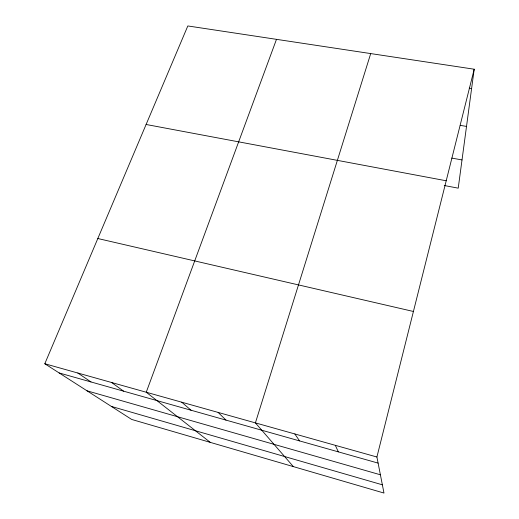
<?xml version="1.0" encoding="UTF-8"?>
<svg xmlns="http://www.w3.org/2000/svg" width="519" height="519" viewBox="0 0 519 519"><rect width="100%" height="100%" fill="white"/><g stroke="black" fill="none" stroke-linecap="round" stroke-linejoin="round"><path stroke-width="0.78" d="M474.197 69.215L376.911 457.005L383.982 493.05L131.677 419.443L44.803 363.748L187.82 25.95L474.197 69.215L458.225 188.163L444.238 185.517M370.715 53.58L255.406 422.888L293.345 466.607M276.484 39.347L146.248 392.234L210.286 442.376M469.234 88.172L471.602 88.541M460.243 125.358L466.516 126.422M451.79 158.094L462.014 159.936M146.105 124.482L446.21 180.774M97.819 238.519L413.422 311.478M44.803 363.748L376.911 457.005M59.16 372.953L378.104 463.104M87.017 390.813L380.395 474.781M111.371 406.422L382.367 484.811M77.811 373.018L90.994 381.952M111.617 382.509L123.574 391.157M181.734 402.199L191.037 410.231M218.11 412.417L225.979 420.105M294.837 433.962L299.573 440.91M335.326 445.328L338.336 451.867"/></g></svg>
